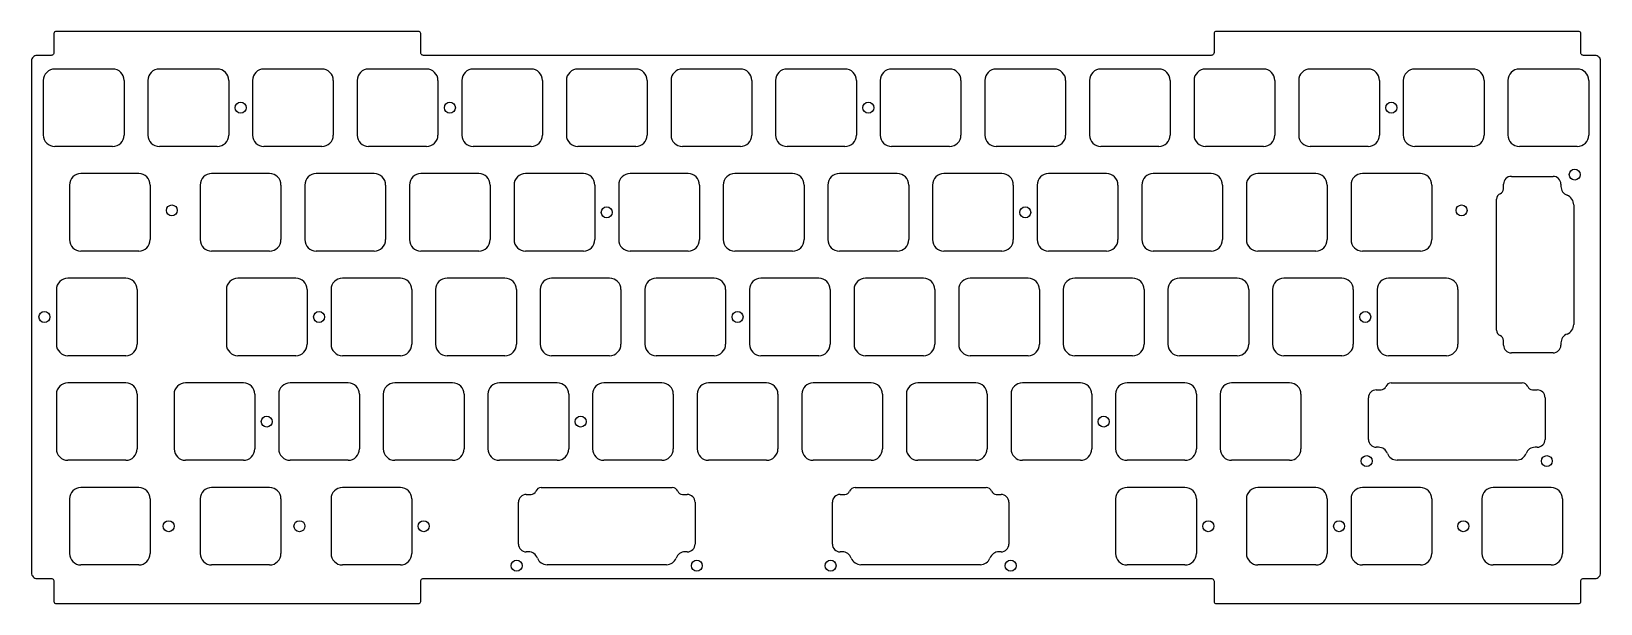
# Model space of a CAD drawing. Header units: millimetres. Extents: x -10 to 276, y -90 to 14.
import ezdxf

# ---------------------------------------------------------------- set-up
doc = ezdxf.new("R2010")
doc.units = ezdxf.units.MM
doc.layers.add('BLACK', color=7, linetype='CONTINUOUS')
doc.layers.add('Edge.Cuts', color=53, linetype='CONTINUOUS')

msp = doc.modelspace()

# ---------------------------------------------------------------- linework, layer by layer
at = {"layer": 'BLACK', "linetype": 'Continuous'}
for p, q in [((252.925, 7.05), (242.374999, 7.05)), ((271.975, 7.05), (261.424999, 7.05)), ((240.3, 4.975), (240.3, -4.975001)), ((255, 4.975), (255, -4.975)), ((259.35, 4.975), (259.35, -4.975001)), ((274.05, 4.975), (274.05, -4.975)), ((252.925, -7.05), (242.375, -7.05)), ((271.975, -7.05), (261.425, -7.05)), ((7.65625, -31.05), (-2.893751, -31.05)), ((-4.96875, -33.125), (-4.96875, -43.075001)), ((9.73125, -33.125), (9.73125, -43.075)), ((7.65625, -45.15), (-2.89375, -45.15)), ((7.656226, -50.099999), (-2.893775, -50.099999)), ((29.087476, -50.099999), (18.537516, -50.099999)), ((-4.968774, -52.174998), (-4.968774, -62.124999)), ((9.731226, -52.174999), (9.731226, -62.124999)), ((16.4625, -52.175019), (16.4625, -62.134768)), ((31.162476, -52.174999), (31.1625, -52.174999)), ((31.1625, -52.174999), (31.1625, -62.124999)), ((7.656226, -64.199999), (-2.893775, -64.199999)), ((29.077707, -64.199999), (18.537476, -64.199999))]:
    msp.add_line(p, q, dxfattribs=at)
at = {"layer": 'BLACK'}
for centre in [(238.125, 0), (33.3375, -57.15)]:
    msp.add_circle(centre, 1, dxfattribs=at)
for centre, radius, start, end in [((242.374999, 4.975001), 2.074999, 90, 180.00002761), ((252.925, 4.975), 2.075, 0, 90), ((261.424999, 4.975001), 2.074999, 90, 180.00002761), ((271.975, 4.975), 2.075, 0, 90), ((242.374999, -4.975001), 2.074999, 180, 270.00002761), ((252.925, -4.975), 2.075, 270, 0), ((261.424999, -4.975001), 2.074999, 180, 270.00002761), ((271.975, -4.975), 2.075, 270, 0), ((-2.893746, -33.125004), 2.075004, 90.00013806, 179.99988955), ((7.65625, -33.125), 2.075, 0, 90), ((-2.893748, -43.074998), 2.075002, 180.00008284, 269.99994478), ((7.65625, -43.075), 2.075, 270, 0), ((-2.893775, -52.174998), 2.074999, 90, 180), ((7.656226, -52.174999), 2.075, 0, 90), ((18.537516, -52.175019), 2.075016, 90, 180), ((29.087476, -52.174999), 2.075, 0, 90), ((-2.893775, -62.125), 2.074999, 179.99997239, 270), ((7.656226, -62.124999), 2.075, 270, 0), ((18.537476, -62.124999), 2.075, 180.2697469, 270), ((29.087476, -62.124999), 2.075024, 269.73025622, 0)]:
    msp.add_arc(centre, radius, start, end, dxfattribs=at)
at = {"layer": 'Edge.Cuts', "linetype": 'Continuous'}
for p, q in [((-5.405262, 13.623599), (-5.4249, 13.500004)), ((-5.4249, 13.500004), (-5.4249, 10.025004)), ((-5.348458, 13.735098), (-5.405262, 13.623599)), ((-5.259981, 13.823589), (-5.348458, 13.735098)), ((-5.148492, 13.880411), (-5.259981, 13.823589)), ((-5.0249, 13.900004), (-5.148492, 13.880411)), ((60.9751, 13.900004), (-5.0249, 13.900004)), ((61.09871, 13.880459), (60.9751, 13.900004)), ((61.210219, 13.823632), (61.09871, 13.880459)), ((61.29871, 13.735131), (61.210219, 13.823632)), ((61.355524, 13.623617), (61.29871, 13.735131)), ((61.3751, 13.500004), (61.355524, 13.623617)), ((61.3751, 10.025004), (61.3751, 13.500004)), ((205.844344, 13.623616), (205.824788, 13.500004)), ((205.824788, 13.500004), (205.824788, 10.025004)), ((205.901163, 13.735126), (205.844344, 13.623616)), ((205.989661, 13.82362), (205.901163, 13.735126)), ((206.101175, 13.880433), (205.989661, 13.82362)), ((206.224788, 13.900004), (206.101175, 13.880433)), ((272.224788, 13.900004), (206.224788, 13.900004)), ((272.348398, 13.88045), (272.224788, 13.900004)), ((272.459906, 13.823627), (272.348398, 13.88045)), ((272.548398, 13.735128), (272.459906, 13.823627)), ((272.605212, 13.623615), (272.548398, 13.735128)), ((272.624788, 13.500004), (272.605212, 13.623615)), ((272.624788, 10.025004), (272.624788, 13.500004)), ((-9.50534, 8.699969), (-9.525056, 8.500004)), ((-9.447014, 8.89225), (-9.50534, 8.699969)), ((-9.352296, 9.069458), (-9.447014, 8.89225)), ((-9.224828, 9.224782), (-9.352296, 9.069458)), ((-9.069506, 9.352254), (-9.224828, 9.224782)), ((-8.892301, 9.446976), (-9.069506, 9.352254)), ((-8.700021, 9.505306), (-8.892301, 9.446976)), ((-8.500056, 9.525004), (-8.700021, 9.505306)), ((-5.9249, 9.525004), (-8.500056, 9.525004)), ((-5.795495, 9.542092), (-5.9249, 9.525004)), ((-5.674906, 9.592028), (-5.795495, 9.542092)), ((-5.571352, 9.671475), (-5.674906, 9.592028)), ((-5.491891, 9.775019), (-5.571352, 9.671475)), ((-5.441939, 9.895601), (-5.491891, 9.775019)), ((-5.4249, 10.025004), (-5.441939, 9.895601)), ((61.392096, 9.895588), (61.3751, 10.025004)), ((61.442052, 9.774992), (61.392096, 9.895588)), ((61.52152, 9.671437), (61.442052, 9.774992)), ((61.625082, 9.591978), (61.52152, 9.671437)), ((61.745682, 9.542033), (61.625082, 9.591978)), ((61.8751, 9.525004), (61.745682, 9.542033)), ((205.324788, 9.525004), (61.8751, 9.525004)), ((205.454198, 9.542026), (205.324788, 9.525004)), ((205.574789, 9.591981), (205.454198, 9.542026)), ((205.678341, 9.671444), (205.574789, 9.591981)), ((205.7578, 9.775), (205.678341, 9.671444)), ((205.80775, 9.895593), (205.7578, 9.775)), ((205.824788, 10.025004), (205.80775, 9.895593)), ((272.641795, 9.89559), (272.624788, 10.025004)), ((272.69175, 9.774996), (272.641795, 9.89559)), ((272.771215, 9.671441), (272.69175, 9.774996)), ((272.874776, 9.591982), (272.771215, 9.671441)), ((272.995373, 9.542035), (272.874776, 9.591982)), ((273.124788, 9.525004), (272.995373, 9.542035)), ((275.199944, 9.525004), (273.124788, 9.525004)), ((275.399911, 9.5053), (275.199944, 9.525004)), ((275.592194, 9.446974), (275.399911, 9.5053)), ((275.769404, 9.352256), (275.592194, 9.446974)), ((275.924729, 9.224786), (275.769404, 9.352256)), ((276.052201, 9.069462), (275.924729, 9.224786)), ((276.146922, 8.892253), (276.052201, 9.069462)), ((276.20525, 8.699971), (276.146922, 8.892253)), ((276.224944, 8.500004), (276.20525, 8.699971)), ((-9.525056, 8.500004), (-9.525056, -84.699996)), ((5.275, 7.05), (-5.275, 7.05)), ((24.325, 7.05), (13.775, 7.05)), ((43.375, 7.05), (32.825, 7.05)), ((62.425, 7.05), (51.875, 7.05)), ((81.475, 7.05), (70.925, 7.05)), ((100.525, 7.05), (89.975, 7.05)), ((119.575, 7.05), (109.025, 7.05)), ((138.625, 7.05), (128.075, 7.05)), ((157.675, 7.05), (147.125, 7.05)), ((176.725, 7.05), (166.175, 7.05)), ((195.775, 7.05), (185.225, 7.05)), ((214.825, 7.05), (204.275, 7.05)), ((233.875, 7.05), (223.325, 7.05)), ((276.224944, -84.699996), (276.224944, 8.500004)), ((-7.35, 4.975), (-7.35, -4.975)), ((7.35, 4.975), (7.35, -4.975)), ((11.7, 4.975), (11.7, -4.975)), ((26.4, 4.975), (26.4, -4.975)), ((30.75, 4.975), (30.75, -4.975)), ((45.45, 4.975), (45.45, -4.975)), ((49.8, 4.975), (49.8, -4.975)), ((64.5, 4.975), (64.5, -4.975)), ((68.85, 4.975), (68.85, -4.975)), ((83.55, 4.975), (83.55, -4.975)), ((87.9, 4.975), (87.9, -4.975)), ((102.6, 4.975), (102.6, -4.975)), ((106.95, 4.975), (106.95, -4.975)), ((121.65, 4.975), (121.65, -4.975)), ((126, 4.975), (126, -4.975)), ((140.7, 4.975), (140.7, -4.975)), ((145.05, 4.975), (145.05, -4.975)), ((159.75, 4.975), (159.75, -4.975)), ((164.1, 4.975), (164.1, -4.975)), ((178.8, 4.975), (178.8, -4.975)), ((183.15, 4.975), (183.15, -4.975)), ((197.85, 4.975), (197.85, -4.975)), ((202.2, 4.975), (202.2, -4.975)), ((216.9, 4.975), (216.9, -4.975)), ((221.25, 4.975), (221.25, -4.975)), ((235.95, 4.975), (235.95, -4.975)), ((5.275, -7.05), (-5.275, -7.05)), ((24.325, -7.05), (13.775, -7.05)), ((43.375, -7.05), (32.825, -7.05)), ((62.425, -7.05), (51.875, -7.05)), ((81.475, -7.05), (70.925, -7.05)), ((100.525, -7.05), (89.975, -7.05)), ((119.575, -7.05), (109.025, -7.05)), ((138.625, -7.05), (128.075, -7.05)), ((157.675, -7.05), (147.125, -7.05)), ((176.725, -7.05), (166.175, -7.05)), ((195.775, -7.05), (185.225, -7.05)), ((214.825, -7.05), (204.275, -7.05)), ((233.875, -7.05), (223.325, -7.05)), ((-2.587499, -14.074999), (-2.587499, -24.025001)), ((10.0375, -12), (-0.5125, -12)), ((12.112501, -14.075), (12.112501, -24.025)), ((21.225, -14.075), (21.225, -24.025)), ((33.85, -12), (23.3, -12)), ((35.925, -14.075), (35.925, -24.025)), ((40.275, -14.075), (40.275, -24.025)), ((52.9, -12), (42.35, -12)), ((54.975, -14.075), (54.975, -24.025)), ((59.325, -14.075), (59.325, -24.025)), ((71.95, -12), (61.4, -12)), ((74.025, -14.075), (74.025, -24.025)), ((78.375, -14.075), (78.375, -24.025)), ((91, -12), (80.45, -12)), ((93.075, -14.075), (93.075, -24.025)), ((97.425, -14.075), (97.425, -24.025)), ((110.05, -12), (99.5, -12)), ((112.125, -14.075), (112.125, -24.025)), ((116.475, -14.075), (116.475, -24.025)), ((129.1, -12), (118.55, -12)), ((131.175, -14.075), (131.175, -24.025)), ((135.525, -14.075), (135.525, -24.025)), ((148.15, -12), (137.6, -12)), ((150.225, -14.075), (150.225, -24.025)), ((154.575, -14.075), (154.575, -24.025)), ((167.2, -12), (156.65, -12)), ((169.275, -14.075), (169.275, -24.025)), ((173.625, -14.075), (173.625, -24.025)), ((186.25, -12), (175.7, -12)), ((188.325, -14.075), (188.325, -24.025)), ((192.675, -14.075), (192.675, -24.025)), ((205.3, -12), (194.75, -12)), ((207.375, -14.075), (207.375, -24.025)), ((211.725, -14.075), (211.725, -24.025)), ((224.35, -12), (213.8, -12)), ((226.425, -14.075), (226.425, -24.025)), ((230.775, -14.075), (230.775, -24.025)), ((243.4, -12), (232.85, -12)), ((245.475, -14.075), (245.475, -24.025)), ((258.54331, -14.79037), (258.54331, -13.92476)), ((259.96831, -12.49976), (267.56919, -12.49976)), ((268.99419, -13.92476), (268.99419, -14.3288)), ((257.29115, -40.50282), (257.29115, -16.64758)), ((271.33066, -17.6997), (271.33066, -39.4507)), ((10.0375, -26.1), (-0.5125, -26.1)), ((33.85, -26.1), (23.3, -26.1)), ((52.9, -26.1), (42.35, -26.1)), ((71.95, -26.1), (61.4, -26.1)), ((91, -26.1), (80.45, -26.1)), ((110.05, -26.1), (99.5, -26.1)), ((129.1, -26.1), (118.55, -26.1)), ((148.15, -26.1), (137.6, -26.1)), ((167.2, -26.1), (156.65, -26.1)), ((186.25, -26.1), (175.7, -26.1)), ((205.3, -26.1), (194.75, -26.1)), ((224.35, -26.1), (213.8, -26.1)), ((243.4, -26.1), (232.85, -26.1)), ((38.6125, -31.05), (28.0625, -31.05)), ((57.6625, -31.05), (47.1125, -31.05)), ((76.7125, -31.05), (66.1625, -31.05)), ((95.7625, -31.05), (85.2125, -31.05)), ((114.8125, -31.05), (104.2625, -31.05)), ((133.8625, -31.05), (123.3125, -31.05)), ((152.9125, -31.05), (142.3625, -31.05)), ((171.9625, -31.05), (161.4125, -31.05)), ((191.0125, -31.05), (180.4625, -31.05)), ((210.0625, -31.05), (199.5125, -31.05)), ((229.1125, -31.05), (218.5625, -31.05)), ((248.16875, -31.05), (237.618749, -31.05)), ((25.9875, -33.125), (25.9875, -43.075)), ((40.6875, -33.125), (40.6875, -43.075)), ((45.0375, -33.125), (45.0375, -43.075)), ((59.7375, -33.125), (59.7375, -43.075)), ((64.0875, -33.125), (64.0875, -43.075)), ((78.7875, -33.125), (78.7875, -43.075)), ((83.1375, -33.125), (83.1375, -43.075)), ((97.8375, -33.125), (97.8375, -43.075)), ((102.1875, -33.125), (102.1875, -43.075)), ((116.8875, -33.125), (116.8875, -43.075)), ((121.2375, -33.125), (121.2375, -43.075)), ((135.9375, -33.125), (135.9375, -43.075)), ((140.2875, -33.125), (140.2875, -43.075)), ((154.9875, -33.125), (154.9875, -43.075)), ((159.3375, -33.125), (159.3375, -43.075)), ((174.0375, -33.125), (174.0375, -43.075)), ((178.3875, -33.125), (178.3875, -43.075)), ((193.0875, -33.125), (193.0875, -43.075)), ((197.4375, -33.125), (197.4375, -43.075)), ((212.1375, -33.125), (212.1375, -43.075)), ((216.4875, -33.125), (216.4875, -43.075)), ((231.1875, -33.125), (231.1875, -43.075)), ((235.54375, -33.125), (235.54375, -43.075001)), ((250.24375, -33.125), (250.24375, -43.075)), ((258.54331, -43.22564), (258.54331, -42.36003)), ((268.99419, -42.8216), (268.99419, -43.22564)), ((38.6125, -45.15), (28.0625, -45.15)), ((57.6625, -45.15), (47.1125, -45.15)), ((76.7125, -45.15), (66.1625, -45.15)), ((95.7625, -45.15), (85.2125, -45.15)), ((114.8125, -45.15), (104.2625, -45.15)), ((133.8625, -45.15), (123.3125, -45.15)), ((152.9125, -45.15), (142.3625, -45.15)), ((171.9625, -45.15), (161.4125, -45.15)), ((191.0125, -45.15), (180.4625, -45.15)), ((210.0625, -45.15), (199.5125, -45.15)), ((229.1125, -45.15), (218.5625, -45.15)), ((248.16875, -45.15), (237.61875, -45.15)), ((267.56919, -44.65064), (259.96831, -44.65064)), ((48.1375, -50.1), (37.5875, -50.1)), ((67.1875, -50.1), (56.6375, -50.1)), ((86.2375, -50.1), (75.6875, -50.1)), ((105.2875, -50.1), (94.7375, -50.1)), ((124.3375, -50.1), (113.7875, -50.1)), ((143.3875, -50.1), (132.8375, -50.1)), ((162.4375, -50.1), (151.8875, -50.1)), ((181.4875, -50.1), (170.9375, -50.1)), ((200.5375, -50.1), (189.9875, -50.1)), ((219.5875, -50.1), (209.0375, -50.1)), ((235.38061, -51.37456), (236.24622, -51.37456)), ((238.10343, -50.1224), (261.95867, -50.1224)), ((263.81588, -51.37456), (264.68149, -51.37456)), ((35.5125, -52.175), (35.5125, -62.125)), ((50.2125, -52.175), (50.2125, -62.125)), ((54.5625, -52.175), (54.5625, -62.125)), ((69.2625, -52.175), (69.2625, -62.125)), ((73.6125, -52.175), (73.6125, -62.125)), ((88.3125, -52.175), (88.3125, -62.125)), ((92.6625, -52.175), (92.6625, -62.125)), ((107.3625, -52.175), (107.3625, -62.125)), ((111.7125, -52.175), (111.7125, -62.125)), ((126.4125, -52.175), (126.4125, -62.125)), ((130.7625, -52.175), (130.7625, -62.125)), ((145.4625, -52.175), (145.4625, -62.125)), ((149.8125, -52.175), (149.8125, -62.125)), ((164.5125, -52.175), (164.5125, -62.125)), ((168.8625, -52.175), (168.8625, -62.125)), ((183.5625, -52.175), (183.5625, -62.125)), ((187.9125, -52.175), (187.9125, -62.125)), ((202.6125, -52.175), (202.6125, -62.125)), ((206.9625, -52.175), (206.9625, -62.125)), ((221.6625, -52.175), (221.6625, -62.125)), ((233.95561, -60.40044), (233.95561, -52.79956)), ((266.10649, -52.79956), (266.10649, -60.40044)), ((235.78465, -61.82544), (235.38061, -61.82544)), ((264.68149, -61.82544), (264.27745, -61.82544)), ((48.1375, -64.2), (37.5875, -64.2)), ((67.1875, -64.2), (56.6375, -64.2)), ((86.2375, -64.2), (75.6875, -64.2)), ((105.2875, -64.2), (94.7375, -64.2)), ((124.3375, -64.2), (113.7875, -64.2)), ((143.3875, -64.2), (132.8375, -64.2)), ((162.4375, -64.2), (151.8875, -64.2)), ((181.4875, -64.2), (170.9375, -64.2)), ((200.5375, -64.2), (189.9875, -64.2)), ((219.5875, -64.2), (209.0375, -64.2)), ((260.90655, -64.16191), (239.15555, -64.16191)), ((-2.587499, -71.225), (-2.587499, -81.175001)), ((10.037501, -69.15), (-0.5125, -69.15)), ((12.112501, -71.225), (12.112501, -81.175)), ((21.225, -71.225), (21.225, -81.175001)), ((33.85, -69.15), (23.299999, -69.15)), ((35.925, -71.225), (35.925, -81.175)), ((45.0375, -71.225), (45.0375, -81.175001)), ((57.6625, -69.15), (47.112499, -69.15)), ((59.7375, -71.225), (59.7375, -81.175)), ((80.59936, -70.42456), (81.46497, -70.42456)), ((83.32218, -69.1724), (107.17742, -69.1724)), ((109.03463, -70.42456), (109.90024, -70.42456)), ((137.74936, -70.42456), (138.61497, -70.42456)), ((140.47218, -69.1724), (164.32742, -69.1724)), ((166.18463, -70.42456), (167.05024, -70.42456)), ((187.9125, -71.225), (187.9125, -81.175001)), ((200.5375, -69.15), (189.987499, -69.15)), ((202.6125, -71.225), (202.6125, -81.175)), ((211.725, -71.225), (211.725, -81.175001)), ((224.35, -69.15), (213.799999, -69.15)), ((226.425, -71.225), (226.425, -81.175)), ((230.775, -71.225), (230.775, -81.175001)), ((243.4, -69.15), (232.849999, -69.15)), ((245.475, -71.225), (245.475, -81.175)), ((254.5875, -71.225), (254.5875, -81.175001)), ((267.2125, -69.15), (256.662499, -69.15)), ((269.2875, -71.225), (269.2875, -81.175)), ((79.17436, -79.45044), (79.17436, -71.84956)), ((111.32524, -71.84956), (111.32524, -79.45044)), ((136.32436, -79.45044), (136.32436, -71.84956)), ((168.47524, -71.84956), (168.47524, -79.45044)), ((81.0034, -80.87544), (80.59936, -80.87544)), ((109.90024, -80.87544), (109.4962, -80.87544)), ((138.1534, -80.87544), (137.74936, -80.87544)), ((167.05024, -80.87544), (166.6462, -80.87544)), ((-9.525056, -84.699996), (-9.505344, -84.899957)), ((-9.505344, -84.899957), (-9.447005, -85.092232)), ((-9.447005, -85.092232), (-9.352281, -85.269434)), ((-9.352281, -85.269434), (-9.22481, -85.424754)), ((-9.22481, -85.424754), (-9.069492, -85.552226)), ((-9.069492, -85.552226), (-8.892291, -85.646952)), ((-8.892291, -85.646952), (-8.700017, -85.705293)), ((-8.700017, -85.705293), (-8.500056, -85.724996)), ((-8.500056, -85.724996), (-5.9249, -85.724996)), ((-5.9249, -85.724996), (-5.795499, -85.742042)), ((10.037501, -83.25), (-0.512499, -83.25)), ((33.85, -83.25), (23.3, -83.25)), ((57.6625, -83.25), (47.1125, -83.25)), ((61.745692, -85.742058), (61.8751, -85.724996)), ((61.8751, -85.724996), (205.324788, -85.724996)), ((106.1253, -83.21191), (84.3743, -83.21191)), ((163.2753, -83.21191), (141.5243, -83.21191)), ((200.5375, -83.25), (189.9875, -83.25)), ((205.324788, -85.724996), (205.454192, -85.742039)), ((224.35, -83.25), (213.8, -83.25)), ((243.4, -83.25), (232.85, -83.25)), ((267.2125, -83.25), (256.6625, -83.25)), ((272.995379, -85.742049), (273.124788, -85.724996)), ((273.124788, -85.724996), (275.199944, -85.724996)), ((275.199944, -85.724996), (275.399914, -85.705304)), ((275.399914, -85.705304), (275.5922, -85.646977)), ((275.5922, -85.646977), (275.769413, -85.552258)), ((275.769413, -85.552258), (275.924741, -85.424787)), ((275.924741, -85.424787), (276.052216, -85.269461)), ((276.052216, -85.269461), (276.146939, -85.092251)), ((276.146939, -85.092251), (276.20527, -84.899966)), ((276.20527, -84.899966), (276.224944, -84.699996)), ((-5.795499, -85.742042), (-5.674918, -85.791996)), ((-5.674918, -85.791996), (-5.571374, -85.871457)), ((-5.571374, -85.871457), (-5.491922, -85.975008)), ((-5.491922, -85.975008), (-5.441978, -86.095593)), ((-5.441978, -86.095593), (-5.4249, -86.224996)), ((-5.4249, -86.224996), (-5.4249, -89.900003)), ((61.3751, -86.224996), (61.392136, -86.095589)), ((61.3751, -89.900003), (61.3751, -86.224996)), ((61.392136, -86.095589), (61.442087, -85.975002)), ((61.442087, -85.975002), (61.521547, -85.871453)), ((61.521547, -85.871453), (61.625102, -85.792)), ((61.625102, -85.792), (61.745692, -85.742058)), ((205.454192, -85.742039), (205.574776, -85.791992)), ((205.574776, -85.791992), (205.678322, -85.871452)), ((205.678322, -85.871452), (205.757776, -85.975004)), ((205.757776, -85.975004), (205.807721, -86.095591)), ((205.807721, -86.095591), (205.824788, -86.224996)), ((205.824788, -86.224996), (205.824788, -89.900003)), ((272.624788, -86.224996), (272.641824, -86.095588)), ((272.624788, -89.900003), (272.624788, -86.224996)), ((272.641824, -86.095588), (272.691775, -85.975)), ((272.691775, -85.975), (272.771234, -85.871449)), ((272.771234, -85.871449), (272.874789, -85.791994)), ((272.874789, -85.791994), (272.995379, -85.742049)), ((-5.4249, -89.900003), (-5.405319, -90.023602)), ((-5.405319, -90.023602), (-5.348501, -90.135101)), ((-5.348501, -90.135101), (-5.260007, -90.223583)), ((-5.260007, -90.223583), (-5.148502, -90.280387)), ((-5.148502, -90.280387), (-5.0249, -90.300003)), ((-5.0249, -90.300003), (60.9751, -90.300003)), ((60.9751, -90.300003), (61.098699, -90.280416)), ((61.098699, -90.280416), (61.210197, -90.223597)), ((61.210197, -90.223597), (61.298682, -90.135105)), ((61.298682, -90.135105), (61.355494, -90.023603)), ((61.355494, -90.023603), (61.3751, -89.900003)), ((205.824788, -89.900003), (205.844369, -90.023604)), ((205.844369, -90.023604), (205.901187, -90.135104)), ((205.901187, -90.135104), (205.98968, -90.223588)), ((205.98968, -90.223588), (206.101185, -90.280395)), ((206.101185, -90.280395), (206.224788, -90.300003)), ((206.224788, -90.300003), (272.224788, -90.300003)), ((272.224788, -90.300003), (272.34839, -90.280419)), ((272.34839, -90.280419), (272.459891, -90.223601)), ((272.459891, -90.223601), (272.54838, -90.135109)), ((272.54838, -90.135109), (272.605194, -90.023606)), ((272.605194, -90.023606), (272.624788, -89.900003))]:
    msp.add_line(p, q, dxfattribs=at)
at = {"layer": 'Edge.Cuts'}
for centre in [(28.575, 0), (66.675, 0), (142.875, 0), (271.51875, -12.175), (16.04875, -18.7), (95.25, -19.05), (171.45, -19.05), (250.9012, -18.7), (-7.14375, -38.1), (42.8625, -38.1), (119.0625, -38.1), (233.3625, -38.1), (90.4875, -57.15), (185.7375, -57.15), (233.63125, -64.35), (266.43125, -64.35), (15.478125, -76.2), (39.290625, -76.2), (61.9125, -76.2), (204.7875, -76.2), (228.6, -76.2), (251.221875, -76.2), (78.85, -83.4), (111.65, -83.4), (136, -83.4), (168.8, -83.4)]:
    msp.add_circle(centre, 1, dxfattribs=at)
for centre, radius, start, end in [((-5.275001, 4.975001), 2.074999, 89.99997239, 180.00002761), ((5.275, 4.975), 2.075, 0, 90), ((13.775, 4.975), 2.075, 90, 180), ((24.325, 4.975), 2.075, 0, 90), ((32.825, 4.975), 2.075, 90, 180), ((43.375, 4.975), 2.075, 0, 90), ((51.875, 4.975), 2.075, 90, 180), ((62.425, 4.975), 2.075, 0, 90), ((70.925, 4.975), 2.075, 90, 180), ((81.475, 4.975), 2.075, 0, 90), ((89.975, 4.975), 2.075, 90, 180), ((100.525, 4.975), 2.075, 0, 90), ((109.025, 4.975), 2.075, 90, 180), ((119.575, 4.975), 2.075, 0, 90), ((128.075, 4.975), 2.075, 90, 180), ((138.625, 4.975), 2.075, 0, 90), ((147.125, 4.975), 2.075, 90, 180), ((157.675, 4.975), 2.075, 0, 90), ((166.175, 4.975), 2.075, 90, 180), ((176.725, 4.975), 2.075, 0, 90), ((185.225, 4.975), 2.075, 90, 180), ((195.775, 4.975), 2.075, 0, 90), ((204.275, 4.975), 2.075, 90, 180), ((214.825, 4.975), 2.075, 0, 90), ((223.325, 4.975), 2.075, 90, 180), ((233.875, 4.975), 2.075, 0, 90), ((-5.275001, -4.975001), 2.074999, 179.99997239, 270.00002761), ((5.275, -4.975), 2.075, 270, 0), ((13.775, -4.975), 2.075, 180, 270), ((24.325, -4.975), 2.075, 270, 0), ((32.825, -4.975), 2.075, 180, 270), ((43.375, -4.975), 2.075, 270, 0), ((51.875, -4.975), 2.075, 180, 270), ((62.425, -4.975), 2.075, 270, 0), ((70.925, -4.975), 2.075, 180, 270), ((81.475, -4.975), 2.075, 270, 0), ((89.975, -4.975), 2.075, 180, 270), ((100.525, -4.975), 2.075, 270, 0), ((109.025, -4.975), 2.075, 180, 270), ((119.575, -4.975), 2.075, 270, 0), ((128.075, -4.975), 2.075, 180, 270), ((138.625, -4.975), 2.075, 270, 0), ((147.125, -4.975), 2.075, 180, 270), ((157.675, -4.975), 2.075, 270, 0), ((166.175, -4.975), 2.075, 180, 270), ((176.725, -4.975), 2.075, 270, 0), ((185.225, -4.975), 2.075, 180, 270), ((195.775, -4.975), 2.075, 270, 0), ((204.275, -4.975), 2.075, 180, 270), ((214.825, -4.975), 2.075, 270, 0), ((223.325, -4.975), 2.075, 180, 270), ((233.875, -4.975), 2.075, 270, 0), ((-0.5125, -14.074999), 2.074999, 90, 180), ((10.0375, -14.075), 2.075, 0, 90), ((23.3, -14.075), 2.075, 90, 180), ((33.85, -14.075), 2.075, 0, 90), ((42.35, -14.075), 2.075, 90, 180), ((52.9, -14.075), 2.075, 0, 90), ((61.4, -14.075), 2.075, 90, 180), ((71.95, -14.075), 2.075, 0, 90), ((80.45, -14.075), 2.075, 90, 180), ((91, -14.075), 2.075, 0, 90), ((99.5, -14.075), 2.075, 90, 180), ((110.05, -14.075), 2.075, 0, 90), ((118.55, -14.075), 2.075, 90, 180), ((129.1, -14.075), 2.075, 0, 90), ((137.6, -14.075), 2.075, 90, 180), ((148.15, -14.075), 2.075, 0, 90), ((156.65, -14.075), 2.075, 90, 180), ((167.2, -14.075), 2.075, 0, 90), ((175.7, -14.075), 2.075, 90, 180), ((186.25, -14.075), 2.075, 0, 90), ((194.75, -14.075), 2.075, 90, 180), ((205.3, -14.075), 2.075, 0, 90), ((213.8, -14.075), 2.075, 90, 180), ((224.35, -14.075), 2.075, 0, 90), ((232.85, -14.075), 2.075, 90, 180), ((243.4, -14.075), 2.075, 0, 90), ((259.96831, -13.92476), 1.425, 90, 180), ((267.56915, -13.9248), 1.42504, 0.00160826, 89.99839174), ((258.36615, -16.6476), 1.075, 112.02389934, 179.99893403), ((257.61485, -14.7904), 0.92846, 292.02625676, 0.00185132), ((270.71915, -14.3288), 1.724938, 180, 249.45340178), ((269.45575, -17.6997), 1.874943, 0, 69.45493501), ((-0.5125, -24.025001), 2.074999, 180, 270), ((10.0375, -24.025), 2.075001, 270, 0), ((23.3, -24.025), 2.075, 180, 270), ((33.85, -24.025), 2.075, 270, 0), ((42.35, -24.025), 2.075, 180, 270), ((52.9, -24.025), 2.075, 270, 0), ((61.4, -24.025), 2.075, 180, 270), ((71.95, -24.025), 2.075, 270, 0), ((80.45, -24.025), 2.075, 180, 270), ((91, -24.025), 2.075, 270, 0), ((99.5, -24.025), 2.075, 180, 270), ((110.05, -24.025), 2.075, 270, 0), ((118.55, -24.025), 2.075, 180, 270), ((129.1, -24.025), 2.075, 270, 0), ((137.6, -24.025), 2.075, 180, 270), ((148.15, -24.025), 2.075, 270, 0), ((156.65, -24.025), 2.075, 180, 270), ((167.2, -24.025), 2.075, 270, 0), ((175.7, -24.025), 2.075, 180, 270), ((186.25, -24.025), 2.075, 270, 0), ((194.75, -24.025), 2.075, 180, 270), ((205.3, -24.025), 2.075, 270, 0), ((213.8, -24.025), 2.075, 180, 270), ((224.35, -24.025), 2.075, 270, 0), ((232.85, -24.025), 2.075, 180, 270), ((243.4, -24.025), 2.075, 270, 0), ((28.0625, -33.125), 2.075, 90, 180), ((38.6125, -33.125), 2.075, 0, 90), ((47.1125, -33.125), 2.075, 90, 180), ((57.6625, -33.125), 2.075, 0, 90), ((66.1625, -33.125), 2.075, 90, 180), ((76.7125, -33.125), 2.075, 0, 90), ((85.2125, -33.125), 2.075, 90, 180), ((95.7625, -33.125), 2.075, 0, 90), ((104.2625, -33.125), 2.075, 90, 180), ((114.8125, -33.125), 2.075, 0, 90), ((123.3125, -33.125), 2.075, 90, 180), ((133.8625, -33.125), 2.075, 0, 90), ((142.3625, -33.125), 2.075, 90, 180), ((152.9125, -33.125), 2.075, 0, 90), ((161.4125, -33.125), 2.075, 90, 180), ((171.9625, -33.125), 2.075, 0, 90), ((180.4625, -33.125), 2.075, 90, 180), ((191.0125, -33.125), 2.075, 0, 90), ((199.5125, -33.125), 2.075, 90, 180), ((210.0625, -33.125), 2.075, 0, 90), ((218.5625, -33.125), 2.075, 90, 180), ((229.1125, -33.125), 2.075, 0, 90), ((237.6188, -33.125), 2.07505, 90.00140823, 180), ((248.1688, -33.125), 2.075, 0, 90.00138062), ((269.45571, -39.45069), 1.87495, 290.54592343, 359.99969441), ((258.36615, -40.5028), 1.075006, 180.00106597, 247.97610066), ((257.6149, -42.36003), 0.928411, 0, 67.97729805), ((270.71912, -42.82159), 1.72493, 110.54597615, 180.00033216), ((28.0625, -43.075), 2.075, 180, 270), ((38.6125, -43.075), 2.075, 270, 0), ((47.1125, -43.075), 2.075, 180, 270), ((57.6625, -43.075), 2.075, 270, 0), ((66.1625, -43.075), 2.075, 180, 270), ((76.7125, -43.075), 2.075, 270, 0), ((85.2125, -43.075), 2.075, 180, 270), ((95.7625, -43.075), 2.075, 270, 0), ((104.2625, -43.075), 2.075, 180, 270), ((114.8125, -43.075), 2.075, 270, 0), ((123.3125, -43.075), 2.075, 180, 270), ((133.8625, -43.075), 2.075, 270, 0), ((142.3625, -43.075), 2.075, 180, 270), ((152.9125, -43.075), 2.075, 270, 0), ((161.4125, -43.075), 2.075, 180, 270), ((171.9625, -43.075), 2.075, 270, 0), ((180.4625, -43.075), 2.075, 180, 270), ((191.0125, -43.075), 2.075, 270, 0), ((199.5125, -43.075), 2.075, 180, 270), ((210.0625, -43.075), 2.075, 270, 0), ((218.5625, -43.075), 2.075, 180, 270), ((229.1125, -43.075), 2.075, 270, 0), ((237.6188, -43.075), 2.075, 180.00002761, 269.99861938), ((248.1688, -43.075), 2.07495, 269.99861938, 0), ((259.96831, -43.22564), 1.425, 180, 270), ((267.56919, -43.22564), 1.425, 270, 0), ((37.5875, -52.175), 2.075, 90, 180), ((48.1375, -52.175), 2.075, 0, 90), ((56.6375, -52.175), 2.075, 90, 180), ((67.1875, -52.175), 2.075, 0, 90), ((75.6875, -52.175), 2.075, 90, 180), ((86.2375, -52.175), 2.075, 0, 90), ((94.7375, -52.175), 2.075, 90, 180), ((105.2875, -52.175), 2.075, 0, 90), ((113.7875, -52.175), 2.075, 90, 180), ((124.3375, -52.175), 2.075, 0, 90), ((132.8375, -52.175), 2.075, 90, 180), ((143.3875, -52.175), 2.075, 0, 90), ((151.8875, -52.175), 2.075, 90, 180), ((162.4375, -52.175), 2.075, 0, 90), ((170.9375, -52.175), 2.075, 90, 180), ((181.4875, -52.175), 2.075, 0, 90), ((189.9875, -52.175), 2.075, 90, 180), ((200.5375, -52.175), 2.075, 0, 90), ((209.0375, -52.175), 2.075, 90, 180), ((219.5875, -52.175), 2.075, 0, 90), ((235.38061, -52.79956), 1.425, 90, 180), ((236.24622, -50.44615), 0.928411, 270, 337.97729805), ((238.10345, -51.1974), 1.075006, 90.00106597, 157.97610066), ((261.95865, -51.1974), 1.075, 22.02389934, 89.99893403), ((263.81585, -50.4461), 0.92846, 202.02625676, 270.00185132), ((264.68149, -52.79956), 1.425, 0, 90), ((37.5875, -62.125), 2.075, 180, 270), ((48.1375, -62.125), 2.075, 270, 0), ((56.6375, -62.125), 2.075, 180, 270), ((67.1875, -62.125), 2.075, 270, 0), ((75.6875, -62.125), 2.075, 180, 270), ((86.2375, -62.125), 2.075, 270, 0), ((94.7375, -62.125), 2.075, 180, 270), ((105.2875, -62.125), 2.075, 270, 0), ((113.7875, -62.125), 2.075, 180, 270), ((124.3375, -62.125), 2.075, 270, 0), ((132.8375, -62.125), 2.075, 180, 270), ((143.3875, -62.125), 2.075, 270, 0), ((151.8875, -62.125), 2.075, 180, 270), ((162.4375, -62.125), 2.075, 270, 0), ((170.9375, -62.125), 2.075, 180, 270), ((181.4875, -62.125), 2.075, 270, 0), ((189.9875, -62.125), 2.075, 180, 270), ((200.5375, -62.125), 2.075, 270, 0), ((209.0375, -62.125), 2.075, 180, 270), ((219.5875, -62.125), 2.075, 270, 0), ((235.38061, -60.40044), 1.425, 180, 270), ((235.78466, -63.55037), 1.72493, 20.54597615, 90.00033216), ((264.27745, -63.5504), 1.724938, 90, 159.45340178), ((264.68145, -60.4004), 1.42504, 270.00160826, 359.99839174), ((239.15556, -62.28696), 1.87495, 200.54592343, 269.99969441), ((260.90655, -62.287), 1.874943, 270, 339.45493501), ((-0.512495, -71.225004), 2.075004, 90.00013806, 179.99988955), ((10.0375, -71.225), 2.075, 0, 89.99997239), ((23.3, -71.225), 2.075, 90.00002761, 180), ((33.85, -71.225), 2.075, 0, 90), ((47.1125, -71.225), 2.075, 90.00002761, 180), ((57.6625, -71.225), 2.075, 0, 90), ((80.59936, -71.84956), 1.425, 90, 180), ((81.46497, -69.49615), 0.928411, 270, 337.97729805), ((83.3222, -70.2474), 1.075006, 90.00106597, 157.97610066), ((107.1774, -70.2474), 1.075, 22.02389934, 89.99893403), ((109.0346, -69.4961), 0.92846, 202.02625676, 270.00185132), ((109.90024, -71.84956), 1.425, 0, 90), ((137.74936, -71.84956), 1.425, 90, 180), ((138.61497, -69.49615), 0.928411, 270, 337.97729805), ((140.4722, -70.2474), 1.075006, 90.00106597, 157.97610066), ((164.3274, -70.2474), 1.075, 22.02389934, 89.99893403), ((166.1846, -69.4961), 0.92846, 202.02625676, 270.00185132), ((167.05024, -71.84956), 1.425, 0, 90), ((189.9875, -71.225), 2.075, 90.00002761, 180), ((200.5375, -71.225), 2.075, 0, 90), ((213.8, -71.225), 2.075, 90.00002761, 180), ((224.35, -71.225), 2.075, 0, 90), ((232.85, -71.225), 2.075, 90.00002761, 180), ((243.4, -71.225), 2.075, 0, 90), ((256.6625, -71.225), 2.075, 90.00002761, 180), ((267.2125, -71.225), 2.075, 0, 90), ((80.59936, -79.45044), 1.425, 180, 270), ((109.9002, -79.4504), 1.42504, 270.00160826, 359.99839174), ((137.74936, -79.45044), 1.425, 180, 270), ((167.0502, -79.4504), 1.42504, 270.00160826, 359.99839174), ((-0.512497, -81.174998), 2.075002, 180.00008284, 269.99994478), ((10.0375, -81.175), 2.075001, 270.00002761, 0), ((23.3, -81.175), 2.075, 180.00002761, 270), ((33.85, -81.175), 2.075, 270, 0), ((47.1125, -81.175), 2.075, 180.00002761, 270), ((57.6625, -81.175), 2.075, 270, 0), ((81.00341, -82.60037), 1.72493, 20.54597615, 90.00033216), ((84.37431, -81.33696), 1.87495, 200.54592343, 269.99969441), ((106.1253, -81.337), 1.874943, 270, 339.45493501), ((109.4962, -82.6004), 1.724938, 90, 159.45340178), ((138.15341, -82.60037), 1.72493, 20.54597615, 90.00033216), ((141.52431, -81.33696), 1.87495, 200.54592343, 269.99969441), ((163.2753, -81.337), 1.874943, 270, 339.45493501), ((166.6462, -82.6004), 1.724938, 90, 159.45340178), ((189.9875, -81.175), 2.075, 180.00002761, 270), ((200.5375, -81.175), 2.075, 270, 0), ((213.8, -81.175), 2.075, 180.00002761, 270), ((224.35, -81.175), 2.075, 270, 0), ((232.85, -81.175), 2.075, 180.00002761, 270), ((243.4, -81.175), 2.075, 270, 0), ((256.6625, -81.175), 2.075, 180.00002761, 270), ((267.2125, -81.175), 2.075, 270, 0)]:
    msp.add_arc(centre, radius, start, end, dxfattribs=at)

doc.saveas('drawing.dxf')
